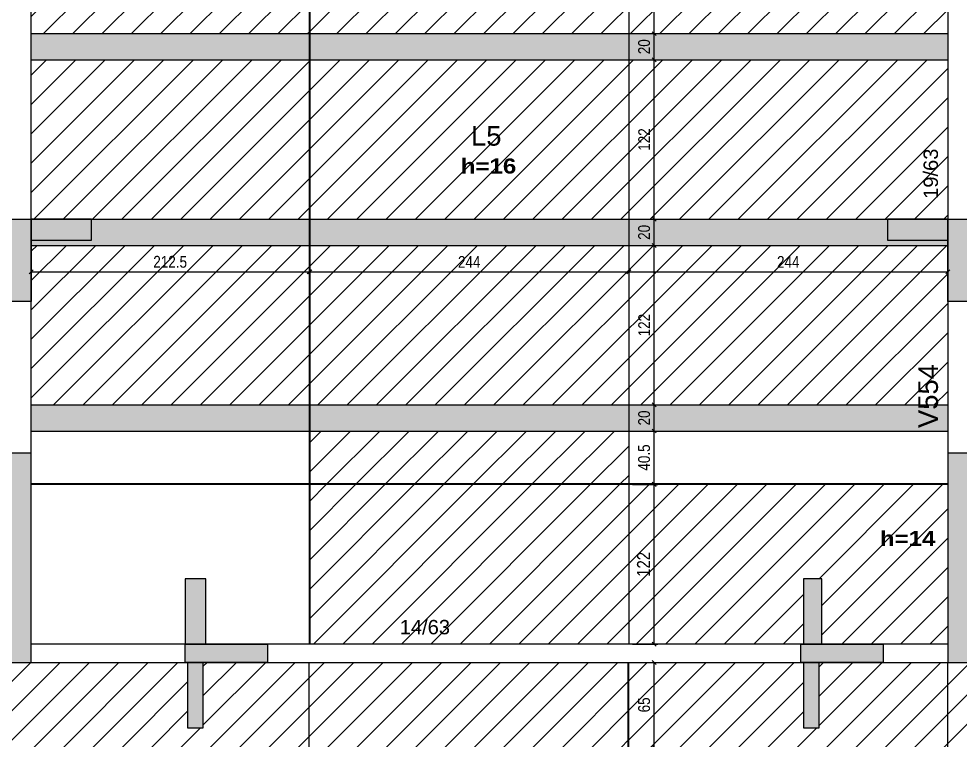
# Model space of a CAD drawing. Extents: x 3022 to 8661, y -614 to 3008.
# Drawn here: x 4758 to 5478, y 1273 to 1825 of the extents above; entities that cross this region are included whole.
import ezdxf

# ---------------------------------------------------------------- set-up
doc = ezdxf.new("R2010")
doc.units = 0
doc.header["$PDMODE"] = 34
for name, color, linetype in [('COTA', 241, 'Continuous'), ('MTH-DIM-VIGA', 3, 'Continuous'), ('MTH-FACE-VIGA', 7, 'Continuous'), ('MTH-LINHA-SEÇÃO', 16, 'Continuous'), ('MTH-PILAR-SEGUE', 5, 'Continuous'), ('MTH-SOMBRA21', 150, 'Continuous'), ('MTH-SOMBRA25', 253, 'Continuous'), ('MTH-TIT1-VIGA', 5, 'Continuous'), ('MTH-TXT-NEGRITO', 5, 'Continuous'), ('Painéis', 200, 'Continuous')]:
    doc.layers.add(name, color=color, linetype=linetype)
doc.layers.add('Hachura', color=251, linetype='Continuous', lineweight=9)
doc.styles.add('COTA TECNICA', font='techl___.ttf', dxfattribs={"height": 10})
doc.styles.add('COTA TECNICA-50', font='techl___.ttf', dxfattribs={"height": 9})
doc.styles.add('TQS_ARIAL', font='arial.ttf')
doc.styles.add('TQS_ARIAL_BLACK', font='ariblk.ttf')
doc.dimstyles.new('COTA PAINEL-50', dxfattribs={"dimtxt": 9, "dimasz": 3, "dimexe": 3, "dimexo": 3, "dimgap": 3, "dimtad": 1, "dimdec": 1, "dimzin": 12, "dimdsep": 46, "dimtxsty": 'COTA TECNICA-50', "dimblk1": 'OBLIQUE', "dimblk2": 'OBLIQUE', "dimsah": 1, "dimcen": 0.9, "dimclrd": 4, "dimclre": 4, "dimclrt": 240, "dimadec": 1, "dimazin": 3, "dimtfac": 1, "dimtdec": 1, "dimtmove": 0, "dimatfit": 3, "dimfxl": 1, "dimtolj": 1, "dimtzin": 12, "dimarcsym": 0})
doc.dimstyles.new('PAINEL', dxfattribs={"dimtxt": 10, "dimasz": 3, "dimexe": 3, "dimexo": 3, "dimgap": 3, "dimtad": 1, "dimdec": 1, "dimzin": 12, "dimdsep": 46, "dimtxsty": 'COTA TECNICA', "dimblk1": 'OBLIQUE', "dimblk2": 'OBLIQUE', "dimsah": 1, "dimcen": 0.9, "dimclrd": 4, "dimclre": 4, "dimclrt": 240, "dimadec": 1, "dimazin": 3, "dimtfac": 1, "dimtdec": 1, "dimtmove": 0, "dimatfit": 3, "dimfxl": 1, "dimtolj": 1, "dimtzin": 12, "dimarcsym": 0})

# ---------------------------------------------------------------- blocks, each defined once
blk = doc.blocks.new('_Oblique')
at = {"color": 0, "linetype": 'ByBlock', "lineweight": -2}
blk.add_line((-0.5, -0.5), (0.5, 0.5), dxfattribs=at)
blk = doc.blocks.new('*D129')
at = {"layer": 'COTA', "color": 4, "lineweight": -2, "transparency": 16777216}
for p, q in [((4767.37, 1648.17), (4767.37, 1627.98)), ((4979.87, 1648.17), (4979.87, 1627.98)), ((4767.37, 1630.98), (4979.87, 1630.98))]:
    blk.add_line(p, q, dxfattribs=at)
at = {"layer": 'Defpoints', "color": 0, "transparency": 16777216}
for p in [(4767.37, 1651.17), (4979.87, 1651.17), (4979.87, 1630.98)]:
    blk.add_point(p, dxfattribs=at)
at = {"layer": 'COTA', "color": 4, "lineweight": -2, "transparency": 16777216, "xscale": 3, "yscale": 3, "zscale": 3, "rotation": 180}
blk.add_blockref('_Oblique', (4767.37, 1630.98), dxfattribs=at)
at = {"layer": 'COTA', "color": 4, "lineweight": -2, "transparency": 16777216, "xscale": 3, "yscale": 3, "zscale": 3}
blk.add_blockref('_Oblique', (4979.87, 1630.98), dxfattribs=at)
at = {"layer": 'COTA', "color": 240, "transparency": 16777216, "insert": (4873.62, 1638.58), "char_height": 9, "attachment_point": 5, "style": 'COTA TECNICA-50'}
blk.add_mtext('\\A1;212.5', dxfattribs=at)
blk = doc.blocks.new('*D130')
at = {"layer": 'COTA', "color": 4, "lineweight": -2, "transparency": 16777216}
for p, q in [((4980.37, 1648.17), (4980.37, 1627.98)), ((5224.37, 1648.17), (5224.37, 1627.98)), ((4980.37, 1630.98), (5224.37, 1630.98))]:
    blk.add_line(p, q, dxfattribs=at)
at = {"layer": 'Defpoints', "color": 0, "transparency": 16777216}
for p in [(4980.37, 1651.17), (5224.37, 1651.17), (5224.37, 1630.98)]:
    blk.add_point(p, dxfattribs=at)
at = {"layer": 'COTA', "color": 4, "lineweight": -2, "transparency": 16777216, "xscale": 3, "yscale": 3, "zscale": 3, "rotation": 180}
blk.add_blockref('_Oblique', (4980.37, 1630.98), dxfattribs=at)
at = {"layer": 'COTA', "color": 4, "lineweight": -2, "transparency": 16777216, "xscale": 3, "yscale": 3, "zscale": 3}
blk.add_blockref('_Oblique', (5224.37, 1630.98), dxfattribs=at)
at = {"layer": 'COTA', "color": 240, "transparency": 16777216, "insert": (5102.37, 1638.54), "char_height": 9, "attachment_point": 5, "style": 'COTA TECNICA-50'}
blk.add_mtext('\\A1;244', dxfattribs=at)
blk = doc.blocks.new('*D131')
at = {"layer": 'COTA', "color": 4, "lineweight": -2, "transparency": 16777216}
for p, q in [((5224.37, 1648.17), (5224.37, 1627.98)), ((5468.37, 1648.17), (5468.37, 1627.98)), ((5224.37, 1630.98), (5468.37, 1630.98))]:
    blk.add_line(p, q, dxfattribs=at)
at = {"layer": 'Defpoints', "color": 0, "transparency": 16777216}
for p in [(5224.37, 1651.17), (5468.37, 1651.17), (5468.37, 1630.98)]:
    blk.add_point(p, dxfattribs=at)
at = {"layer": 'COTA', "color": 4, "lineweight": -2, "transparency": 16777216, "xscale": 3, "yscale": 3, "zscale": 3, "rotation": 180}
blk.add_blockref('_Oblique', (5224.37, 1630.98), dxfattribs=at)
at = {"layer": 'COTA', "color": 4, "lineweight": -2, "transparency": 16777216, "xscale": 3, "yscale": 3, "zscale": 3}
blk.add_blockref('_Oblique', (5468.37, 1630.98), dxfattribs=at)
at = {"layer": 'COTA', "color": 240, "transparency": 16777216, "insert": (5346.37, 1638.54), "char_height": 9, "attachment_point": 5, "style": 'COTA TECNICA-50'}
blk.add_mtext('\\A1;244', dxfattribs=at)
blk = doc.blocks.new('*D132')
at = {"layer": 'COTA', "color": 4, "lineweight": -2, "transparency": 16777216}
for p, q in [((5227.37, 1509.17), (5246.74, 1509.17)), ((5243.74, 1468.67), (5243.74, 1509.17)), ((5227.37, 1468.67), (5246.74, 1468.67))]:
    blk.add_line(p, q, dxfattribs=at)
at = {"layer": 'Defpoints', "color": 0, "transparency": 16777216}
for p in [(5224.37, 1509.17), (5243.74, 1509.17), (5224.37, 1468.67)]:
    blk.add_point(p, dxfattribs=at)
at = {"layer": 'COTA', "color": 4, "lineweight": -2, "transparency": 16777216, "xscale": 3, "yscale": 3, "zscale": 3}
for p, rotation in [((5243.74, 1509.17), 90), ((5243.74, 1468.67), 270)]:
    blk.add_blockref('_Oblique', p, dxfattribs=dict(at, rotation=rotation))
at = {"layer": 'COTA', "color": 240, "transparency": 16777216, "insert": (5236.14, 1488.92), "char_height": 9, "attachment_point": 5, "rotation": 90, "style": 'COTA TECNICA-50'}
blk.add_mtext('\\A1;40.5', dxfattribs=at)
blk = doc.blocks.new('*D133')
at = {"layer": 'COTA', "color": 4, "lineweight": -2, "transparency": 16777216}
for p, q in [((5227.37, 1529.17), (5246.74, 1529.17)), ((5243.74, 1509.17), (5243.74, 1529.17)), ((5227.37, 1509.17), (5246.74, 1509.17))]:
    blk.add_line(p, q, dxfattribs=at)
at = {"layer": 'Defpoints', "color": 0, "transparency": 16777216}
for p in [(5224.37, 1529.17), (5243.74, 1529.17), (5224.37, 1509.17)]:
    blk.add_point(p, dxfattribs=at)
at = {"layer": 'COTA', "color": 4, "lineweight": -2, "transparency": 16777216, "xscale": 3, "yscale": 3, "zscale": 3}
for p, rotation in [((5243.74, 1529.17), 90), ((5243.74, 1509.17), 270)]:
    blk.add_blockref('_Oblique', p, dxfattribs=dict(at, rotation=rotation))
at = {"layer": 'COTA', "color": 240, "transparency": 16777216, "insert": (5236.15, 1519.17), "char_height": 9, "attachment_point": 5, "rotation": 90, "style": 'COTA TECNICA-50'}
blk.add_mtext('\\A1;20', dxfattribs=at)
blk = doc.blocks.new('*D134')
at = {"layer": 'COTA', "color": 4, "lineweight": -2, "transparency": 16777216}
for p, q in [((5227.37, 1651.17), (5246.74, 1651.17)), ((5243.74, 1529.17), (5243.74, 1651.17)), ((5227.37, 1529.17), (5246.74, 1529.17))]:
    blk.add_line(p, q, dxfattribs=at)
at = {"layer": 'Defpoints', "color": 0, "transparency": 16777216}
for p in [(5224.37, 1651.17), (5243.74, 1651.17), (5224.37, 1529.17)]:
    blk.add_point(p, dxfattribs=at)
at = {"layer": 'COTA', "color": 4, "lineweight": -2, "transparency": 16777216, "xscale": 3, "yscale": 3, "zscale": 3}
for p, rotation in [((5243.74, 1651.17), 90), ((5243.74, 1529.17), 270)]:
    blk.add_blockref('_Oblique', p, dxfattribs=dict(at, rotation=rotation))
at = {"layer": 'COTA', "color": 240, "transparency": 16777216, "insert": (5236.19, 1590.17), "char_height": 9, "attachment_point": 5, "rotation": 90, "style": 'COTA TECNICA-50'}
blk.add_mtext('\\A1;122', dxfattribs=at)
blk = doc.blocks.new('*D135')
at = {"layer": 'COTA', "color": 4, "lineweight": -2, "transparency": 16777216}
for p, q in [((5227.37, 1671.17), (5246.74, 1671.17)), ((5243.74, 1651.17), (5243.74, 1671.17)), ((5227.37, 1651.17), (5246.74, 1651.17))]:
    blk.add_line(p, q, dxfattribs=at)
at = {"layer": 'Defpoints', "color": 0, "transparency": 16777216}
for p in [(5224.37, 1671.17), (5243.74, 1671.17), (5224.37, 1651.17)]:
    blk.add_point(p, dxfattribs=at)
at = {"layer": 'COTA', "color": 4, "lineweight": -2, "transparency": 16777216, "xscale": 3, "yscale": 3, "zscale": 3}
for p, rotation in [((5243.74, 1671.17), 90), ((5243.74, 1651.17), 270)]:
    blk.add_blockref('_Oblique', p, dxfattribs=dict(at, rotation=rotation))
at = {"layer": 'COTA', "color": 240, "transparency": 16777216, "insert": (5236.15, 1661.17), "char_height": 9, "attachment_point": 5, "rotation": 90, "style": 'COTA TECNICA-50'}
blk.add_mtext('\\A1;20', dxfattribs=at)
blk = doc.blocks.new('*D136')
at = {"layer": 'COTA', "color": 4, "lineweight": -2, "transparency": 16777216}
for p, q in [((5227.37, 1793.17), (5246.74, 1793.17)), ((5243.74, 1671.17), (5243.74, 1793.17)), ((5227.37, 1671.17), (5246.74, 1671.17))]:
    blk.add_line(p, q, dxfattribs=at)
at = {"layer": 'Defpoints', "color": 0, "transparency": 16777216}
for p in [(5224.37, 1793.17), (5243.74, 1793.17), (5224.37, 1671.17)]:
    blk.add_point(p, dxfattribs=at)
at = {"layer": 'COTA', "color": 4, "lineweight": -2, "transparency": 16777216, "xscale": 3, "yscale": 3, "zscale": 3}
for p, rotation in [((5243.74, 1793.17), 90), ((5243.74, 1671.17), 270)]:
    blk.add_blockref('_Oblique', p, dxfattribs=dict(at, rotation=rotation))
at = {"layer": 'COTA', "color": 240, "transparency": 16777216, "insert": (5236.19, 1732.17), "char_height": 9, "attachment_point": 5, "rotation": 90, "style": 'COTA TECNICA-50'}
blk.add_mtext('\\A1;122', dxfattribs=at)
blk = doc.blocks.new('*D137')
at = {"layer": 'COTA', "color": 4, "lineweight": -2, "transparency": 16777216}
for p, q in [((5227.37, 1813.17), (5246.74, 1813.17)), ((5243.74, 1793.17), (5243.74, 1813.17)), ((5227.37, 1793.17), (5246.74, 1793.17))]:
    blk.add_line(p, q, dxfattribs=at)
at = {"layer": 'Defpoints', "color": 0, "transparency": 16777216}
for p in [(5224.37, 1813.17), (5243.74, 1813.17), (5224.37, 1793.17)]:
    blk.add_point(p, dxfattribs=at)
at = {"layer": 'COTA', "color": 4, "lineweight": -2, "transparency": 16777216, "xscale": 3, "yscale": 3, "zscale": 3}
for p, rotation in [((5243.74, 1813.17), 90), ((5243.74, 1793.17), 270)]:
    blk.add_blockref('_Oblique', p, dxfattribs=dict(at, rotation=rotation))
at = {"layer": 'COTA', "color": 240, "transparency": 16777216, "insert": (5236.15, 1803.17), "char_height": 9, "attachment_point": 5, "rotation": 90, "style": 'COTA TECNICA-50'}
blk.add_mtext('\\A1;20', dxfattribs=at)
blk = doc.blocks.new('*D138')
at = {"layer": 'COTA', "color": 4, "lineweight": -2, "transparency": 16777216}
for p, q in [((5227.37, 1935.17), (5246.74, 1935.17)), ((5243.74, 1813.17), (5243.74, 1935.17)), ((5227.37, 1813.17), (5246.74, 1813.17))]:
    blk.add_line(p, q, dxfattribs=at)
at = {"layer": 'Defpoints', "color": 0, "transparency": 16777216}
for p in [(5224.37, 1935.17), (5243.74, 1935.17), (5224.37, 1813.17)]:
    blk.add_point(p, dxfattribs=at)
at = {"layer": 'COTA', "color": 4, "lineweight": -2, "transparency": 16777216, "xscale": 3, "yscale": 3, "zscale": 3}
for p, rotation in [((5243.74, 1935.17), 90), ((5243.74, 1813.17), 270)]:
    blk.add_blockref('_Oblique', p, dxfattribs=dict(at, rotation=rotation))
at = {"layer": 'COTA', "color": 240, "transparency": 16777216, "insert": (5236.19, 1874.17), "char_height": 9, "attachment_point": 5, "rotation": 90, "style": 'COTA TECNICA-50'}
blk.add_mtext('\\A1;122', dxfattribs=at)
blk = doc.blocks.new('*D139')
at = {"layer": 'COTA', "color": 4, "lineweight": -2, "transparency": 16777216}
for p, q in [((5227.37, 1468.17), (5246.74, 1468.17)), ((5243.74, 1346.17), (5243.74, 1468.17)), ((5227.37, 1346.17), (5246.74, 1346.17))]:
    blk.add_line(p, q, dxfattribs=at)
at = {"layer": 'Defpoints', "color": 0, "transparency": 16777216}
for p in [(5224.37, 1468.17), (5243.74, 1468.17), (5224.37, 1346.17)]:
    blk.add_point(p, dxfattribs=at)
at = {"layer": 'COTA', "color": 4, "lineweight": -2, "transparency": 16777216, "xscale": 3, "yscale": 3, "zscale": 3}
for p, rotation in [((5243.74, 1468.17), 90), ((5243.74, 1346.17), 270)]:
    blk.add_blockref('_Oblique', p, dxfattribs=dict(at, rotation=rotation))
at = {"layer": 'COTA', "color": 240, "transparency": 16777216, "insert": (5235.68, 1407.17), "char_height": 10, "attachment_point": 5, "rotation": 90, "style": 'COTA TECNICA'}
blk.add_mtext('\\A1;122', dxfattribs=at)
blk = doc.blocks.new('*D187')
at = {"layer": 'COTA', "color": 4, "lineweight": -2, "transparency": 16777216}
for p, q in [((5227.37, 1332.17), (5246.74, 1332.17)), ((5243.74, 1267.17), (5243.74, 1332.17)), ((5227.37, 1267.17), (5246.74, 1267.17))]:
    blk.add_line(p, q, dxfattribs=at)
at = {"layer": 'Defpoints', "color": 0, "transparency": 16777216}
for p in [(5224.37, 1332.17), (5243.74, 1332.17), (5224.37, 1267.17)]:
    blk.add_point(p, dxfattribs=at)
at = {"layer": 'COTA', "color": 4, "lineweight": -2, "transparency": 16777216, "xscale": 3, "yscale": 3, "zscale": 3}
for p, rotation in [((5243.74, 1332.17), 90), ((5243.74, 1267.17), 270)]:
    blk.add_blockref('_Oblique', p, dxfattribs=dict(at, rotation=rotation))
at = {"layer": 'COTA', "color": 240, "transparency": 16777216, "insert": (5236.14, 1299.67), "char_height": 9, "attachment_point": 5, "rotation": 90, "style": 'COTA TECNICA-50'}
blk.add_mtext('\\A1;65', dxfattribs=at)

msp = doc.modelspace()

# ---------------------------------------------------------------- hatches: boundary and pattern name
at = {"layer": 'Hachura', "linetype": 'ByBlock'}
h = msp.add_hatch(dxfattribs=at)
h.set_pattern_fill('ANSI31', color=256, scale=5)
h.paths.add_polyline_path([(5224.37, 1468.17), (5224.37, 1346.17), (5357.97, 1346.17), (5357.97, 1396.17), (5371.97, 1396.17), (5371.97, 1346.17), (5418.97, 1346.17), (5468.37, 1346.17), (5468.37, 1468.17)])
h.paths.add_polyline_path([(4980.37, 1468.17), (4980.37, 1346.17), (5224.37, 1346.17), (5224.37, 1468.17)])
h.paths.add_polyline_path([(5224.37, 1468.67), (5224.37, 1509.17), (4980.37, 1509.17), (4980.37, 1468.67)])
h.paths.add_polyline_path([(4979.87, 1529.17), (4979.87, 1651.17), (4767.37, 1651.17), (4767.37, 1608.24), (4767.37, 1529.17)])
h.paths.add_polyline_path([(5224.37, 1529.17), (5224.37, 1651.17), (4980.37, 1651.17), (4980.37, 1529.17)])
h.paths.add_polyline_path([(5468.37, 1529.17), (5468.37, 1651.17), (5224.37, 1651.17), (5224.37, 1529.17)])
h.paths.add_polyline_path([(5422.37, 1671.17), (5422.37, 1671.24), (5468.37, 1671.24), (5468.37, 1793.17), (5224.37, 1793.17), (5224.37, 1671.17)])
h.paths.add_polyline_path([(5224.37, 1793.17), (4980.37, 1793.17), (4980.37, 1671.17), (5224.37, 1671.17)])
h.paths.add_polyline_path([(4979.87, 1793.17), (4767.37, 1793.17), (4767.37, 1671.24), (4813.37, 1671.24), (4979.87, 1671.22)])
h.paths.add_polyline_path([(4884.98, 1889.17), (4884.98, 1935.17), (4767.37, 1935.17), (4767.37, 1813.17), (4979.87, 1813.17), (4979.87, 1935.17), (4900.98, 1935.17), (4900.98, 1889.17)])
h.paths.add_polyline_path([(5224.37, 1813.17), (5224.37, 1935.17), (4980.37, 1935.17), (4980.37, 1813.17)])
h.paths.add_polyline_path([(5468.37, 1813.17), (5468.37, 1935.17), (5371.97, 1935.17), (5371.97, 1889.17), (5355.97, 1889.17), (5355.97, 1935.17), (5224.37, 1935.17), (5224.37, 1813.17)])
at = {"layer": 'Hachura'}
h = msp.add_hatch(color=256, dxfattribs=at)
h.dxf.hatch_style = 1
h.paths.add_polyline_path([(4980.37, 1813.17), (4767.37, 1813.17), (4767.37, 1793.17), (4980.37, 1793.17)])
h.paths.add_polyline_path([(5224.37, 1813.17), (4980.37, 1813.17), (4980.37, 1793.17), (5224.37, 1793.17)])
h.paths.add_polyline_path([(5468.37, 1813.17), (5224.37, 1813.17), (5224.37, 1793.17), (5468.37, 1793.17)])
h.paths.add_polyline_path([(5468.37, 1671.17), (5224.37, 1671.17), (5224.37, 1651.17), (5468.37, 1651.17)])
h.paths.add_polyline_path([(5224.37, 1671.17), (4980.37, 1671.17), (4980.37, 1651.17), (5224.37, 1651.17)])
h.paths.add_polyline_path([(4980.37, 1671.17), (4767.37, 1671.17), (4767.37, 1651.17), (4980.37, 1651.17)])
h.paths.add_polyline_path([(4980.37, 1529.17), (4767.37, 1529.17), (4767.37, 1509.17), (4980.37, 1509.17)])
h.paths.add_polyline_path([(5224.37, 1529.17), (4980.37, 1529.17), (4980.37, 1509.17), (5224.37, 1509.17)])
h.paths.add_polyline_path([(5468.37, 1529.17), (5224.37, 1529.17), (5224.37, 1509.17), (5468.37, 1509.17)])
at = {"layer": 'Hachura', "linetype": 'ByBlock'}
h = msp.add_hatch(dxfattribs=at)
h.set_pattern_fill('ANSI31', color=256, scale=5)
h.paths.add_polyline_path([(4588.87, 1332.17), (4588.87, 1278.67), (4588.87, 1267.17), (4735.87, 1267.17), (4735.87, 1332.17)])
h.paths.add_polyline_path([(4735.87, 1206.17), (4735.87, 1266.67), (4588.87, 1266.67), (4588.87, 1259.67), (4588.87, 1206.17)])
h.paths.add_polyline_path([(4886.98, 1206.17), (4886.98, 1256.17), (4898.98, 1256.17), (4898.98, 1206.17), (4947.98, 1206.17), (4979.87, 1206.17), (4979.87, 1266.67), (4735.87, 1266.67), (4735.87, 1206.17), (4748.37, 1206.17), (4767.37, 1206.17)])
h.paths.add_polyline_path([(4979.87, 1267.17), (4979.87, 1332.17), (4898.98, 1332.17), (4898.98, 1282.17), (4886.98, 1282.17), (4886.98, 1332.17), (4884.98, 1332.17), (4767.37, 1332.17), (4748.37, 1332.17), (4735.87, 1332.17), (4735.87, 1267.17)])
h.paths.add_polyline_path([(4979.87, 1332.17), (4979.87, 1267.17), (5223.87, 1267.17), (5223.87, 1332.17)])
h.paths.add_polyline_path([(5223.87, 1206.17), (5223.87, 1266.67), (4979.87, 1266.67), (4979.87, 1206.17)])
h.paths.add_polyline_path([(5357.97, 1206.17), (5357.97, 1256.17), (5369.97, 1256.17), (5369.97, 1206.17), (5418.97, 1206.17), (5468.37, 1206.17), (5468.37, 1266.67), (5224.37, 1266.67), (5224.37, 1206.17)])
h.paths.add_polyline_path([(5468.37, 1267.17), (5468.37, 1332.17), (5369.97, 1332.17), (5369.97, 1282.17), (5357.97, 1282.17), (5357.97, 1332.17), (5355.97, 1332.17), (5224.37, 1332.17), (5224.37, 1267.17)])
h.paths.add_polyline_path([(5712.37, 1267.17), (5712.37, 1332.17), (5676.88, 1332.17), (5676.88, 1282.17), (5664.88, 1282.17), (5664.88, 1332.17), (5662.88, 1332.17), (5487.37, 1332.17), (5468.37, 1332.17), (5468.37, 1267.17)])
h.paths.add_polyline_path([(5664.88, 1206.17), (5664.88, 1256.17), (5676.88, 1256.17), (5676.88, 1206.17), (5712.37, 1206.17), (5712.37, 1266.67), (5468.37, 1266.67), (5468.37, 1206.17), (5487.37, 1206.17)])
h.paths.add_polyline_path([(5956.37, 1267.17), (5956.37, 1332.17), (5937.37, 1332.17), (5712.37, 1332.17), (5712.37, 1267.17)])

# ---------------------------------------------------------------- linework, layer by layer
at = {"layer": 'MTH-FACE-VIGA', "linetype": 'Continuous'}
for p, q in [((4767.37, 1492.17), (4767.37, 1935.17)), ((5468.37, 1935.17), (5468.37, 1492.17)), ((5468.37, 1346.17), (4767.37, 1346.17)), ((4767.37, 1332.17), (5468.37, 1332.17))]:
    msp.add_line(p, q, dxfattribs=at)
at = {"layer": 'MTH-LINHA-SEÇÃO', "linetype": 'Continuous'}
for points in [[(4748.37, 1608.24), (4748.37, 1671.24), (4767.37, 1671.24), (4767.37, 1608.24), (4748.37, 1608.24)], [(4813.37, 1671.24), (4767.37, 1671.24), (4767.37, 1655.24), (4813.37, 1655.24), (4813.37, 1671.24)], [(5468.37, 1671.24), (5422.37, 1671.24), (5422.37, 1655.24), (5468.37, 1655.24), (5468.37, 1671.24)], [(5468.37, 1608.24), (5468.37, 1671.24), (5487.37, 1671.24), (5487.37, 1608.24), (5468.37, 1608.24)], [(4884.98, 1396.17), (4884.98, 1346.17), (4900.98, 1346.17), (4900.98, 1396.17), (4884.98, 1396.17)], [(5357.97, 1396.17), (5357.97, 1346.17), (5371.97, 1346.17), (5371.97, 1396.17), (5357.97, 1396.17)], [(4947.98, 1332.17), (4884.98, 1332.17), (4884.98, 1346.17), (4947.98, 1346.17), (4947.98, 1332.17)], [(5418.97, 1332.17), (5355.97, 1332.17), (5355.97, 1346.17), (5418.97, 1346.17), (5418.97, 1332.17)], [(4886.98, 1332.17), (4886.98, 1282.17), (4898.98, 1282.17), (4898.98, 1332.17), (4886.98, 1332.17)], [(5357.97, 1332.17), (5357.97, 1282.17), (5369.97, 1282.17), (5369.97, 1332.17), (5357.97, 1332.17)]]:
    msp.add_lwpolyline(points, dxfattribs=at)
at = {"layer": 'MTH-PILAR-SEGUE', "linetype": 'Continuous'}
for points in [[(4748.37, 1332.17), (4767.37, 1332.17), (4767.37, 1492.17), (4748.37, 1492.17), (4748.37, 1332.17)], [(5468.37, 1332.17), (5487.37, 1332.17), (5487.37, 1492.17), (5468.37, 1492.17), (5468.37, 1332.17)]]:
    msp.add_lwpolyline(points, dxfattribs=at)
at = {"layer": 'MTH-SOMBRA21', "linetype": 'Continuous'}
for points in [[(4748.37, 1608.24), (4748.37, 1671.24), (4767.37, 1671.24)], [(4748.37, 1608.24), (4767.37, 1671.24), (4767.37, 1608.24)], [(4813.37, 1671.24), (4767.37, 1671.24), (4767.37, 1655.24)], [(4813.37, 1671.24), (4767.37, 1655.24), (4813.37, 1655.24)], [(4813.37, 1671.24), (4813.37, 1655.24), (4813.37, 1671.24)], [(5468.37, 1671.24), (5422.37, 1671.24), (5422.37, 1655.24)], [(5468.37, 1671.24), (5422.37, 1655.24), (5468.37, 1655.24)], [(5468.37, 1671.24), (5468.37, 1655.24), (5468.37, 1671.24)], [(5468.37, 1608.24), (5468.37, 1671.24), (5487.37, 1671.24)], [(5468.37, 1608.24), (5487.37, 1671.24), (5487.37, 1608.24)], [(4748.37, 1608.24), (4767.37, 1608.24), (4748.37, 1608.24)], [(5468.37, 1608.24), (5487.37, 1608.24), (5468.37, 1608.24)], [(4884.98, 1396.17), (4884.98, 1346.17), (4900.98, 1346.17)], [(4884.98, 1396.17), (4900.98, 1346.17), (4900.98, 1396.17)], [(5357.97, 1396.17), (5357.97, 1346.17), (5371.97, 1346.17)], [(5357.97, 1396.17), (5371.97, 1346.17), (5371.97, 1396.17)], [(5357.97, 1396.17), (5371.97, 1396.17), (5357.97, 1396.17)], [(4947.98, 1332.17), (4884.98, 1332.17), (4884.98, 1346.17)], [(4947.98, 1332.17), (4884.98, 1346.17), (4947.98, 1346.17)], [(4947.98, 1332.17), (4947.98, 1346.17), (4947.98, 1332.17)], [(5418.97, 1332.17), (5355.97, 1332.17), (5355.97, 1346.17)], [(5418.97, 1332.17), (5355.97, 1346.17), (5418.97, 1346.17)], [(5418.97, 1332.17), (5418.97, 1346.17), (5418.97, 1332.17)], [(4886.98, 1332.17), (4886.98, 1282.17), (4898.98, 1282.17)], [(4886.98, 1332.17), (4898.98, 1282.17), (4898.98, 1332.17)], [(4886.98, 1332.17), (4898.98, 1332.17), (4886.98, 1332.17)], [(5357.97, 1332.17), (5357.97, 1282.17), (5369.97, 1282.17)], [(5357.97, 1332.17), (5369.97, 1282.17), (5369.97, 1332.17)], [(5357.97, 1332.17), (5369.97, 1332.17), (5357.97, 1332.17)]]:
    msp.add_solid(points, dxfattribs=at)
at = {"layer": 'MTH-SOMBRA25', "linetype": 'Continuous'}
for points in [[(4748.37, 1332.17), (4767.37, 1332.17), (4767.37, 1492.17)], [(4748.37, 1332.17), (4767.37, 1492.17), (4748.37, 1492.17)], [(5468.37, 1332.17), (5487.37, 1332.17), (5487.37, 1492.17)], [(5468.37, 1332.17), (5487.37, 1492.17), (5468.37, 1492.17)], [(5468.37, 1332.17), (5468.37, 1492.17), (5468.37, 1332.17)]]:
    msp.add_solid(points, dxfattribs=at)
at = {"layer": 'Painéis'}
for p, q in [((4979.87, 1935.17), (4979.87, 1346.17)), ((4980.37, 1935.17), (4980.37, 1346.17)), ((5224.37, 1935.17), (5224.37, 1346.17)), ((4767.37, 1813.17), (5468.37, 1813.17)), ((4767.37, 1793.17), (5468.37, 1793.17)), ((4767.37, 1671.17), (5468.37, 1671.17)), ((4767.37, 1651.17), (5468.37, 1651.17)), ((4767.37, 1529.17), (5468.37, 1529.17)), ((4767.37, 1509.17), (5468.37, 1509.17)), ((5468.37, 1468.67), (4767.37, 1468.67)), ((5468.37, 1468.17), (4767.37, 1468.17)), ((4979.87, 1206.17), (4979.87, 1332.17)), ((5223.87, 1206.17), (5223.87, 1332.17)), ((5224.37, 1206.17), (5224.37, 1332.17)), ((5468.37, 1206.17), (5468.37, 1332.17))]:
    msp.add_line(p, q, dxfattribs=at)

# ---------------------------------------------------------------- texts
at = {"layer": 'MTH-DIM-VIGA', "linetype": 'Continuous', "style": 'TQS_ARIAL'}
msp.add_text('19/63', height=11, rotation=90, dxfattribs=at).set_placement((5460.87, 1686.79))
msp.add_text('14/63', height=11, dxfattribs=at).set_placement((5049.21, 1353.67))
at = {"layer": 'MTH-TIT1-VIGA', "linetype": 'Continuous', "style": 'TQS_ARIAL'}
msp.add_text('L5', height=15, dxfattribs=at).set_placement((5103.72, 1727.5))
msp.add_text('V554', height=15, rotation=90, dxfattribs=at).set_placement((5460.87, 1511.47))
at = {"layer": 'MTH-TXT-NEGRITO', "color": 3, "linetype": 'Continuous', "style": 'TQS_ARIAL_BLACK'}
for s, p in [('h=16', (5095.92, 1706.17)), ('h=14', (5416.47, 1421.18))]:
    msp.add_text(s, height=11.5, dxfattribs=at).set_placement(p)

# ---------------------------------------------------------------- dimensions: what is measured, and where the dimension line sits
at = {"layer": 'COTA'}
for base, p1, p2, picture, middle in [((5243.74, 1935.17), (5224.37, 1813.17), (5224.37, 1935.17), '*D138', (5236.19, 1874.17)), ((5243.74, 1813.17), (5224.37, 1793.17), (5224.37, 1813.17), '*D137', (5236.15, 1803.17)), ((5243.74, 1793.17), (5224.37, 1671.17), (5224.37, 1793.17), '*D136', (5236.19, 1732.17)), ((5243.74, 1671.17), (5224.37, 1651.17), (5224.37, 1671.17), '*D135', (5236.15, 1661.17)), ((5243.74, 1651.17), (5224.37, 1529.17), (5224.37, 1651.17), '*D134', (5236.19, 1590.17)), ((5243.74, 1529.17), (5224.37, 1509.17), (5224.37, 1529.17), '*D133', (5236.15, 1519.17))]:
    dim = msp.add_linear_dim(base=base, p1=p1, p2=p2, angle=90, dimstyle='COTA PAINEL-50', override={"dimtmove": 1}, dxfattribs=at)
    dim.commit()
    dim.dimension.update_dxf_attribs({"geometry": picture, "text_midpoint": middle})
for base, p1, p2, picture, middle in [((4979.87, 1630.98), (4767.37, 1651.17), (4979.87, 1651.17), '*D129', (4873.62, 1638.58)), ((5224.37, 1630.98), (4980.37, 1651.17), (5224.37, 1651.17), '*D130', (5102.37, 1638.54))]:
    dim = msp.add_linear_dim(base=base, p1=p1, p2=p2, dimstyle='COTA PAINEL-50', dxfattribs=at)
    dim.commit()
    dim.dimension.update_dxf_attribs({"geometry": picture, "text_midpoint": middle})
dim = msp.add_linear_dim(base=(5468.37, 1630.98), p1=(5224.37, 1651.17), p2=(5468.37, 1651.17), dimstyle='COTA PAINEL-50', override={"dimtmove": 1}, dxfattribs=at)
dim.commit()
dim.dimension.update_dxf_attribs({"geometry": '*D131', "text_midpoint": (5346.37, 1638.54)})
for base, p1, p2, dimstyle, picture, middle in [((5243.74, 1509.17), (5224.37, 1468.67), (5224.37, 1509.17), 'COTA PAINEL-50', '*D132', (5236.14, 1488.92)), ((5243.74, 1468.17), (5224.37, 1346.17), (5224.37, 1468.17), 'PAINEL', '*D139', (5235.68, 1407.17)), ((5243.74, 1332.17), (5224.37, 1267.17), (5224.37, 1332.17), 'COTA PAINEL-50', '*D187', (5236.14, 1299.67))]:
    dim = msp.add_linear_dim(base=base, p1=p1, p2=p2, angle=90, dimstyle=dimstyle, dxfattribs=at)
    dim.commit()
    dim.dimension.update_dxf_attribs({"geometry": picture, "text_midpoint": middle})

doc.saveas('drawing.dxf')
